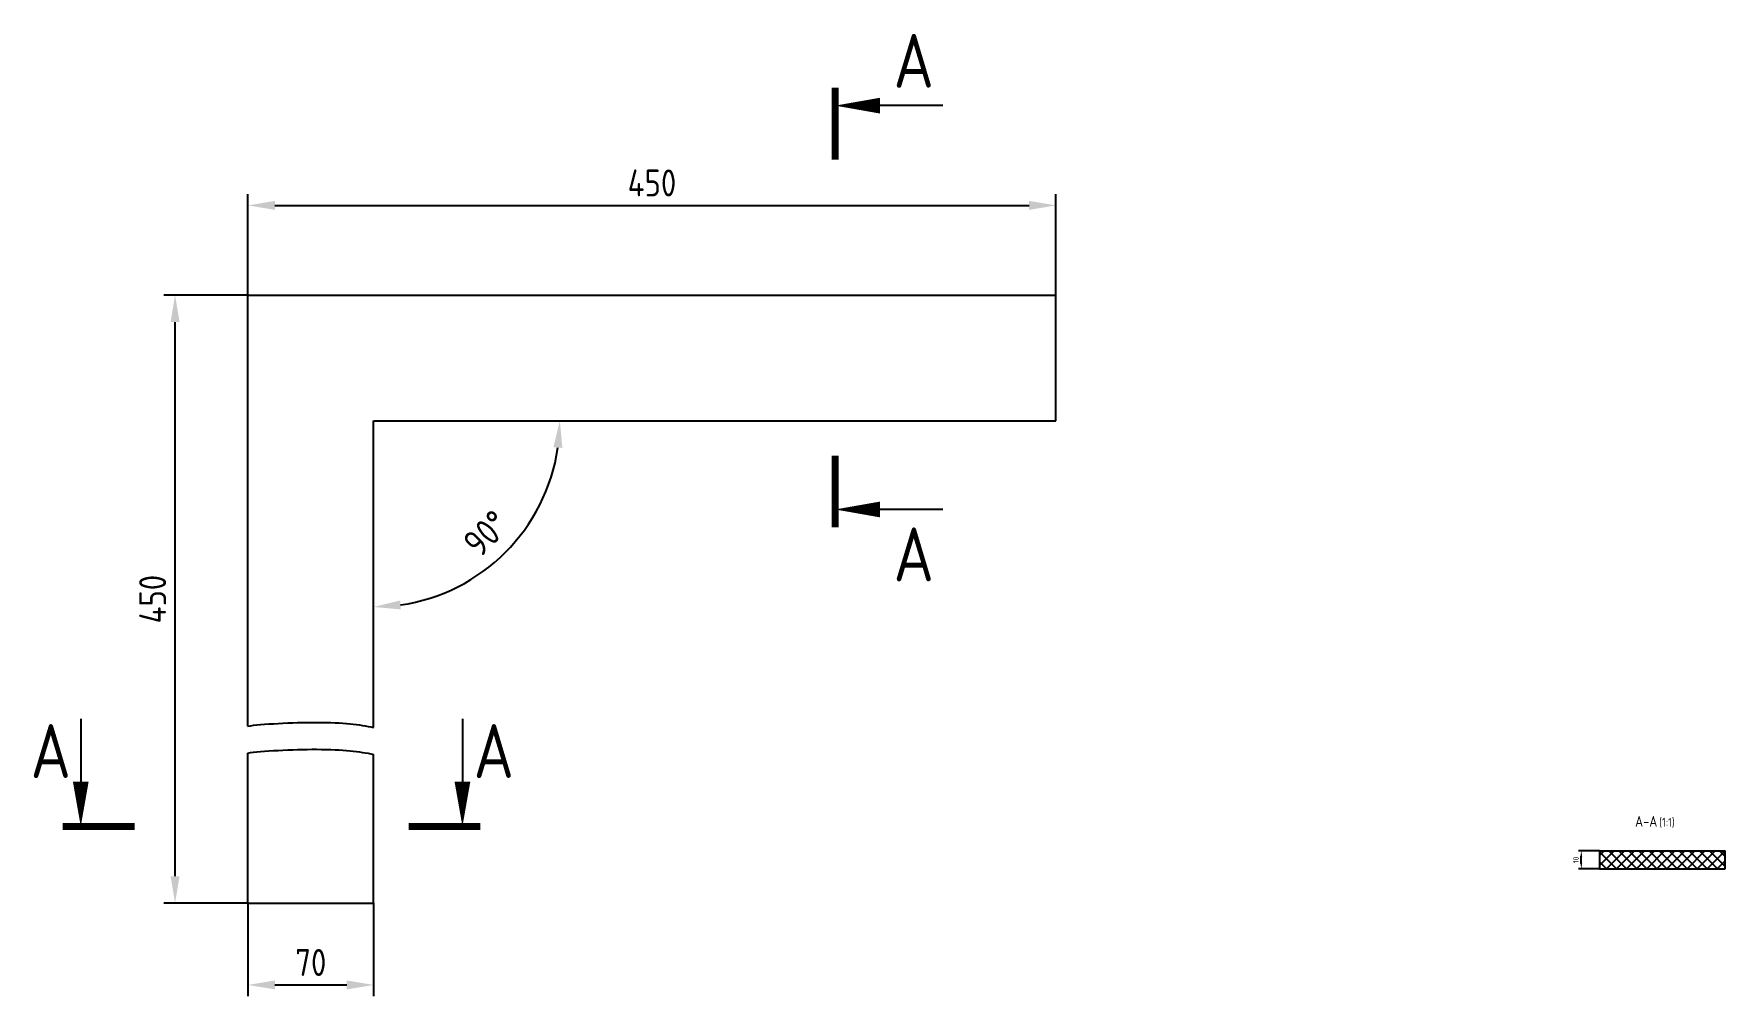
# Model space of a CAD drawing. Header units: millimetres. Extents: x 101 to 3236, y 35 to 887.
# Drawn here: x 2294 to 3236, y 351 to 887 of the extents above; entities outside this region: 1.
# The model-space entities are those that its viewports show. They can reach past a viewport. Long polylines and large blocks are cut down to what shows.
import ezdxf
from ezdxf.enums import TextEntityAlignment as Align

# ---------------------------------------------------------------- set-up
doc = ezdxf.new("R2010")
doc.units = ezdxf.units.MM
doc.header["$LTSCALE"] = 0.5
for name, color, linetype in [('Bord', 1, 'Continuous'), ('Cont', 6, 'Continuous'), ('Dim', 7, 'Continuous'), ('Hatch', 2, 'Continuous'), ('Text', 3, 'Continuous'), ('Textb', 6, 'Continuous'), ('Vporti', 7, 'Continuous')]:
    doc.layers.add(name, color=color, linetype=linetype)
doc.layers.get('Vporti').off()
doc.styles.add('Style1', font='romans.shx', dxfattribs={"width": 0.8})
doc.dimstyles.new('Lin', dxfattribs={"dimtxt": 3, "dimasz": 3, "dimexe": 1.25, "dimexo": 0, "dimgap": 1, "dimtad": 1, "dimtoh": 1, "dimdec": 3, "dimtxsty": 'Style1', "dimcen": 2.5, "dimclrt": 3, "dimadec": 0, "dimazin": 0, "dimtfac": 1, "dimtdec": 3, "dimtmove": 0, "dimatfit": 3, "dimldrblk": 'DOT', "dimfxl": 1, "dimarcsym": 0})
doc.dimstyles.new('LIN_2', dxfattribs={"dimscale": 2, "dimtxt": 3, "dimasz": 3, "dimexe": 1.5, "dimexo": 0, "dimgap": 1.5, "dimtad": 1, "dimdec": 4, "dimrnd": 1, "dimdsep": 46, "dimtxsty": 'Style1', "dimcen": 0, "dimdle": 2, "dimclrd": 256, "dimclrt": 3, "dimadec": 0, "dimazin": 0, "dimtfac": 0.666667, "dimtdec": 4, "dimtmove": 0, "dimatfit": 3, "dimfxl": 1, "dimtvp": 0.833333, "dimtolj": 1, "dimtzin": 0, "dimarcsym": 0})

# ---------------------------------------------------------------- blocks, each defined once
blk = doc.blocks.new('*D19')
at = {"layer": 'Defpoints', "color": 0, "transparency": 16777216}
for p in [(2863.65, 791.19), (2413.65, 741.24), (2863.65, 741.24)]:
    blk.add_point(p, dxfattribs=at)
at = {"layer": 'Dim', "color": 0, "lineweight": -2, "transparency": 16777216}
for p, q in [((2413.65, 741.24), (2413.65, 797.44)), ((2863.65, 741.24), (2863.65, 797.44)), ((2428.65, 791.19), (2848.65, 791.19))]:
    blk.add_line(p, q, dxfattribs=at)
at = {"layer": 'Dim', "color": 0, "transparency": 16777216}
for points in [[(2428.65, 793.69), (2428.65, 788.69), (2413.65, 791.19)], [(2848.65, 793.69), (2848.65, 788.69), (2863.65, 791.19)]]:
    blk.add_solid(points, dxfattribs=at)
at = {"layer": 'Dim', "color": 3, "transparency": 16777216, "insert": (2638.65, 803.69), "char_height": 15, "attachment_point": 5, "style": 'Style1'}
blk.add_mtext('450', dxfattribs=at)
blk = doc.blocks.new('_Dot')
at = {"color": 0, "linetype": 'ByBlock', "lineweight": -2}
blk.add_line((-0.5, 0), (-1, 0), dxfattribs=at)
at = {"color": 0, "linetype": 'ByBlock', "const_width": 0.5}
blk.add_lwpolyline([(-0.25, 0, 1), (0.25, 0, 1)], format="xyb", close=True, dxfattribs=at)
blk = doc.blocks.new('*D20')
at = {"layer": 'Defpoints', "color": 0, "transparency": 16777216}
for p in [(2373.07, 741.24), (2413.65, 741.24), (2413.65, 402.53)]:
    blk.add_point(p, dxfattribs=at)
at = {"layer": 'Dim', "color": 0, "lineweight": -2, "transparency": 16777216}
for p, q in [((2413.65, 741.24), (2366.82, 741.24)), ((2373.07, 417.53), (2373.07, 726.24)), ((2413.65, 402.53), (2366.82, 402.53))]:
    blk.add_line(p, q, dxfattribs=at)
at = {"layer": 'Dim', "color": 0, "transparency": 16777216}
for points in [[(2370.57, 726.24), (2375.57, 726.24), (2373.07, 741.24)], [(2370.57, 417.53), (2375.57, 417.53), (2373.07, 402.53)]]:
    blk.add_solid(points, dxfattribs=at)
at = {"layer": 'Dim', "color": 3, "transparency": 16777216, "insert": (2360.57, 571.89), "char_height": 15, "attachment_point": 5, "rotation": 90, "style": 'Style1'}
blk.add_mtext('450', dxfattribs=at)
blk = doc.blocks.new('*D21')
at = {"layer": 'Defpoints', "color": 0, "transparency": 16777216}
for p in [(2413.65, 402.53), (2483.65, 402.53), (2483.65, 357.01)]:
    blk.add_point(p, dxfattribs=at)
at = {"layer": 'Dim', "color": 0, "lineweight": -2, "transparency": 16777216}
for p, q in [((2413.65, 402.53), (2413.65, 350.76)), ((2483.65, 402.53), (2483.65, 350.76)), ((2428.65, 357.01), (2468.65, 357.01))]:
    blk.add_line(p, q, dxfattribs=at)
at = {"layer": 'Dim', "color": 0, "transparency": 16777216}
for points in [[(2428.65, 359.51), (2428.65, 354.51), (2413.65, 357.01)], [(2468.65, 359.51), (2468.65, 354.51), (2483.65, 357.01)]]:
    blk.add_solid(points, dxfattribs=at)
at = {"layer": 'Dim', "color": 3, "transparency": 16777216, "insert": (2448.65, 369.51), "char_height": 15, "attachment_point": 5, "style": 'Style1'}
blk.add_mtext('70', dxfattribs=at)
blk = doc.blocks.new('razrez07')
at = {"layer": 'Text'}
blk.add_lwpolyline([(0, 12), (0, 5)], dxfattribs=at)
blk.add_lwpolyline([(0, 0, 0, 1.76, 0), (0, 5, 1.76, 1.76, 0)], format="xyseb", dxfattribs=at)
at = {"layer": 'Text', "const_width": 0.8}
blk.add_lwpolyline([(-2, 0), (6, 0)], dxfattribs=at)
at = {"layer": 'Textb', "style": 'Style1', "width": 0.8}
blk.add_attdef('А', (-5.59, 5.4), '', height=6, dxfattribs=at)
blk = doc.blocks.new('razrez03')
at = {"layer": 'Text', "const_width": 0.8}
blk.add_lwpolyline([(0, 2), (0, -6)], dxfattribs=at)
at = {"layer": 'Text'}
blk.add_lwpolyline([(0, 0, 0, 1.76, 0), (5, 0, 1.76, 1.76, 0)], format="xyseb", dxfattribs=at)
blk.add_lwpolyline([(12, 0), (5, 0)], dxfattribs=at)
at = {"layer": 'Textb', "style": 'Style1', "width": 0.8}
blk.add_attdef('A', (6.5, 2), '', height=6, dxfattribs=at)
blk = doc.blocks.new('*D24')
at = {"lineweight": -2, "transparency": 16777216}
blk.add_arc((2483.65, 671.24), 103.69, 278.29567, 351.70433, dxfattribs=at)
at = {"transparency": 16777216}
for points in [[(2583.76, 656.46), (2588.75, 656.1), (2587.34, 671.24)], [(2498.79, 566.14), (2498.43, 571.13), (2483.65, 567.55)]]:
    blk.add_solid(points, dxfattribs=at)
at = {"layer": 'Defpoints', "color": 0, "transparency": 16777216}
for p in [(2483.65, 671.24), (2483.65, 671.24), (2768.65, 671.24), (2535.49, 581.44), (2483.65, 554.66)]:
    blk.add_point(p, dxfattribs=at)
at = {"color": 3, "transparency": 16777216, "insert": (2546.36, 608.53), "char_height": 15, "attachment_point": 5, "rotation": 45, "style": 'Style1'}
blk.add_mtext('\\A1;90°', dxfattribs=at)
blk = doc.blocks.new('ZNAK02')
at = {"layer": 'Textb', "style": 'Style1', "width": 0.8}
blk.add_attdef('А-А', text='', height=6, dxfattribs=at).set_placement((13.92, -0.06), align=Align.RIGHT)
blk.add_attdef('SC(1)', (14.94, -0.06), '', height=5, dxfattribs=at)
blk = doc.blocks.new('*D25')
at = {"layer": 'Defpoints', "color": 0, "transparency": 16777216}
for p in [(3156.22, 431.68), (3166.34, 431.68), (3166.34, 421.68)]:
    blk.add_point(p, dxfattribs=at)
at = {"layer": 'Dim', "color": 0, "lineweight": -2, "transparency": 16777216}
for p, q in [((3166.34, 431.68), (3154.72, 431.68)), ((3166.34, 421.68), (3154.72, 421.68))]:
    blk.add_line(p, q, dxfattribs=at)
at = {"layer": 'Dim', "lineweight": -2, "transparency": 16777216}
blk.add_line((3156.22, 424.68), (3156.22, 428.68), dxfattribs=at)
at = {"layer": 'Dim', "transparency": 16777216}
for points in [[(3155.72, 428.68), (3156.72, 428.68), (3156.22, 431.68)], [(3155.72, 424.68), (3156.72, 424.68), (3156.22, 421.68)]]:
    blk.add_solid(points, dxfattribs=at)
at = {"layer": 'Dim', "color": 3, "transparency": 16777216, "insert": (3153.22, 426.68), "char_height": 3, "attachment_point": 5, "rotation": 90, "style": 'Style1'}
blk.add_mtext('\\A1;10', dxfattribs=at)

msp = doc.modelspace()

# ---------------------------------------------------------------- hatches: boundary and pattern name
at = {"layer": 'Hatch'}
h = msp.add_hatch(dxfattribs=at)
h.set_pattern_fill('ANSI37', color=256, scale=1.25, style=0)
h.set_pattern_definition([(45, (2984.994, -846.749), (-2.80633, 2.80633), []), (135, (2984.994, -846.749), (-2.80633, -2.80633), [])])
h.paths.add_polyline_path([(3236.33781, 421.68106), (3236.33781, 431.68106), (3166.33781, 431.68106), (3166.33781, 421.68106)])

# ---------------------------------------------------------------- linework, layer by layer
at = {"layer": 'Bord'}
for points in [[(2413.64801, 501.17154), (2420.49508, 502.38837), (2460.49508, 504.2748), (2475.49508, 502.02859), (2483.64801, 500.44)], [(2413.64801, 486.17154), (2420.49508, 487.38837), (2460.49508, 489.2748), (2475.49508, 487.02859), (2483.64801, 485.44)]]:
    msp.add_open_spline(points, degree=3, knots=[14.605605314, 14.605605314, 14.605605314, 14.605605314, 35.355339059, 60.062469819, 60.062469819, 60.062469819, 60.062469819], dxfattribs=at)
at = {"layer": 'Cont'}
for p, q in [((2413.64801, 741.24257), (2863.64801, 741.24257)), ((2413.64801, 501.17154), (2413.64801, 741.24257)), ((2863.64801, 671.24257), (2863.64801, 741.24257)), ((2483.64801, 671.24257), (2863.64801, 671.24257)), ((2483.64801, 500.44), (2483.64801, 671.24257)), ((2413.64801, 402.53498), (2413.64801, 486.17154)), ((2483.64801, 402.53498), (2483.64801, 485.44)), ((3166.33781, 431.68106), (3236.33781, 431.68106)), ((3166.33781, 431.68106), (3166.33781, 421.68106)), ((3236.33781, 421.68106), (3236.33781, 431.68106)), ((3166.33781, 421.68106), (3236.33781, 421.68106)), ((2413.64801, 402.53498), (2483.64801, 402.53498))]:
    msp.add_line(p, q, dxfattribs=at)

# ---------------------------------------------------------------- block references
at = {"xscale": 5, "yscale": 5, "zscale": 5}
msp.add_blockref('razrez07', (2320.5365, 445.29318), dxfattribs=at).add_auto_attribs({'А': 'А'})
ref = msp.add_blockref('razrez07', (2533.10014, 445.29318), dxfattribs=dict(xscale=-5, yscale=5, zscale=5))
ref.add_attrib('А', 'А', (2539.31443, 472.29318), dxfattribs={"layer": 'Textb', "height": 30, "style": 'Style1', "width": 0.8})
at = {"layer": 'Cont'}
msp.add_blockref('ZNAK02', (3184.63257, 445.15315), dxfattribs=at).add_auto_attribs({'А-А': 'А-А', 'SC(1)': '(1:1)'})
at = {"layer": 'Vporti', "xscale": 5, "yscale": 5, "zscale": 5}
msp.add_blockref('razrez03', (2740.68468, 846.74283), dxfattribs=at).add_auto_attribs({'A': 'А'})
at = {"layer": 'Vporti'}
ref = msp.add_blockref('razrez03', (2740.68468, 621.83087), dxfattribs=dict(at, xscale=-5, yscale=5, zscale=5, rotation=180))
ref.add_attrib('A', 'А', (2773.18468, 581.83087), dxfattribs={"layer": 'Textb', "height": 30, "style": 'Style1', "width": 0.8})

# ---------------------------------------------------------------- dimensions: what is measured, and where the dimension line sits
dim = msp.add_angular_dim_2l(base=(2535.4936, 581.44338), line1=((2483.64801, 671.24257), (2768.64801, 671.24257)), line2=((2483.64801, 671.24257), (2483.64801, 554.6607)), dimstyle='LIN_2', override={"dimscale": 5})
dim.commit()
dim.dimension.update_dxf_attribs({"geometry": '*D24', "text_midpoint": (2546.36214, 608.52844)})
at = {"layer": 'Dim'}
for base, p1, p2, picture, middle in [((2863.64801, 791.18571), (2413.64801, 741.24257), (2863.64801, 741.24257), '*D19', (2638.64801, 803.68571)), ((2483.64801, 357.00542), (2413.64801, 402.53498), (2483.64801, 402.53498), '*D21', (2448.64801, 369.50542))]:
    dim = msp.add_linear_dim(base=base, p1=p1, p2=p2, dimstyle='Lin', override={"dimscale": 5, "dimtp": 0.5, "dimarcsym": 1}, dxfattribs=at)
    dim.commit()
    dim.dimension.update_dxf_attribs({"geometry": picture, "text_midpoint": middle})
dim = msp.add_linear_dim(base=(2373.06624, 741.24257), p1=(2413.64801, 402.53498), p2=(2413.64801, 741.24257), angle=90, text='450', dimstyle='Lin', override={"dimscale": 5, "dimtp": 0.5, "dimarcsym": 1}, dxfattribs=at)
dim.commit()
dim.dimension.update_dxf_attribs({"geometry": '*D20', "text_midpoint": (2360.56624, 571.88877)})
dim = msp.add_linear_dim(base=(3156.22037, 431.68106), p1=(3166.33781, 421.68106), p2=(3166.33781, 431.68106), angle=90, dimstyle='LIN_2', override={"dimscale": 1, "dimpost": ''}, dxfattribs=at)
dim.commit()
dim.dimension.update_dxf_attribs({"geometry": '*D25', "text_midpoint": (3156.22037, 426.68106), "dimtype": 160})

doc.saveas('drawing.dxf')
